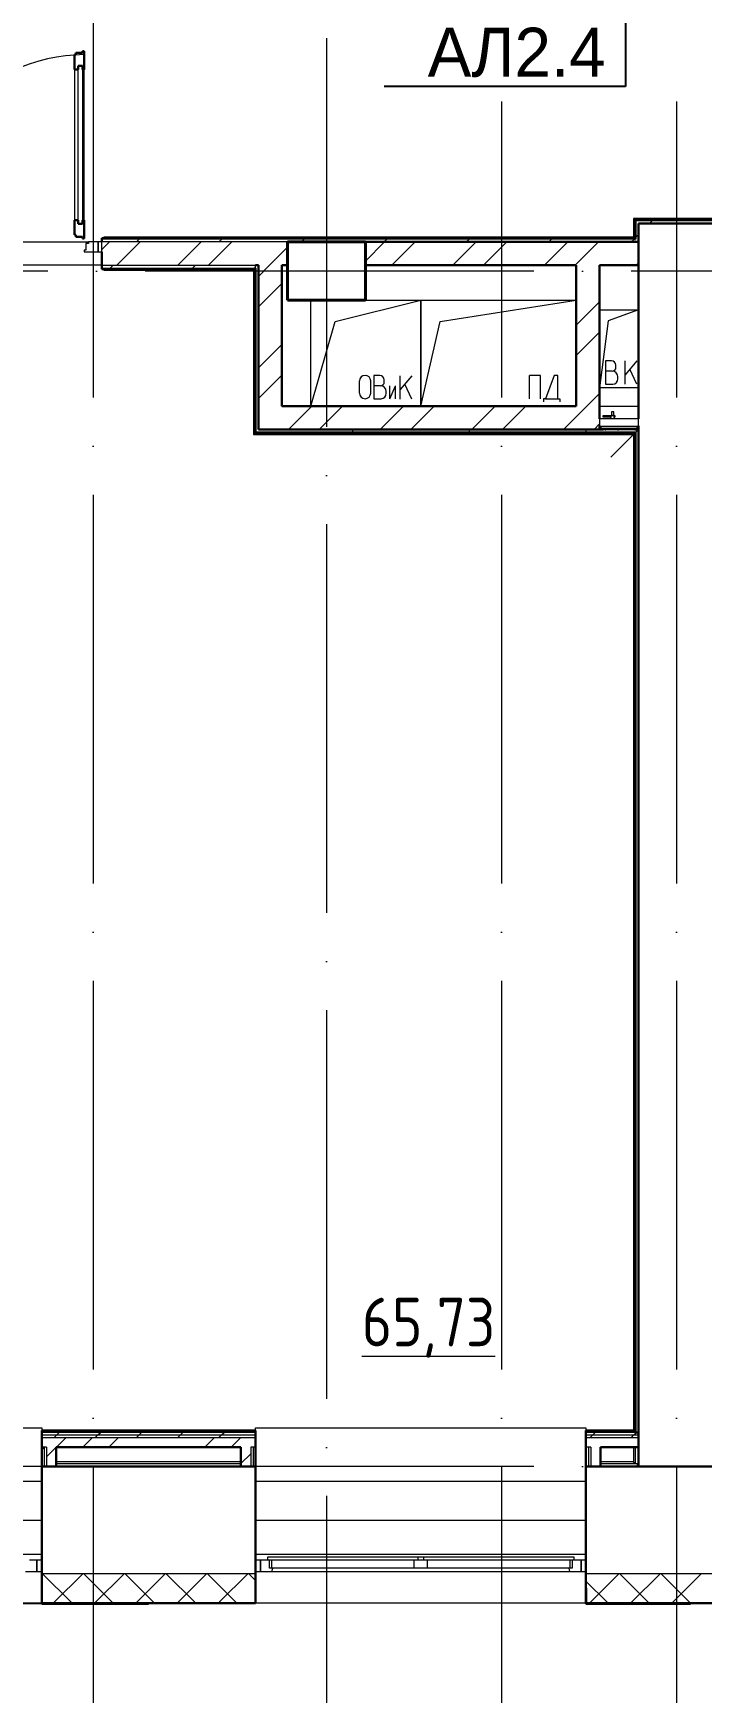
# Model space of a CAD drawing. Header units: millimetres. Extents: x -259793 to 503324, y -44556 to 93494.
# Drawn here: x 147977 to 151417, y -21400 to -12862 of the extents above; entities that cross this region are included whole.
import ezdxf
from ezdxf import colors
from ezdxf.entities.mleader import LeaderData, LeaderLine
from ezdxf.math import Vec2, Vec3

# ---------------------------------------------------------------- set-up
doc = ezdxf.new("R2010")
doc.units = ezdxf.units.MM
doc.linetypes.add('ADSK_Линия сетки', pattern=[25, 20, -2.5, 0, -2.5])
doc.linetypes.add('ADSK_Сверху', pattern=[450, 300, -150])
for name, color, linetype, lineweight in [('_ Окна', 7, 'Continuous', 9), ('RC-Выноски', 7, 'Continuous', 0), ('Двери', 252, 'Continuous', 9), ('Линии', 7, 'Continuous', 9), ('Марки помещений', 252, 'Continuous', 20), ('Несущие колонны', 252, 'Continuous', 18), ('Оборудование', 8, 'Continuous', 18), ('Ограждение', 252, 'Continuous', 9), ('Окна', 252, 'Continuous', 9), ('Оси', 252, 'Continuous', 9), ('Перекрытие', 252, 'Continuous', 18), ('Стены внутренние', 7, 'Continuous', 18), ('Стены наружные', 7, 'Continuous', 18), ('Стены штриховка', 7, 'Continuous', 9)]:
    doc.layers.add(name, color=color, linetype=linetype, lineweight=lineweight)
doc.layers.add('Двери открывание', color=7, linetype='Continuous', lineweight=9, true_color=0xc0c0c0)
doc.styles.add('GOST Common_2', font='', dxfattribs={"width": 0.9, "height": 250})
doc.styles.add('Mipgost_5', font='', dxfattribs={"height": 250})
doc.styles.get('GOST Common_2').set_extended_font_data('GOST type B')
doc.styles.get('Mipgost_5').set_extended_font_data('Mipgost')

# ---------------------------------------------------------------- blocks, each defined once
blk = doc.blocks.new('2 этаж')
at = {"color": 251, "lineweight": 18, "true_color": 0x636466}
for p, q in [((149396, -13184.3), (149396, -12639.3)), ((149521, -12748.5), (149961, -12639.3)), ((149676, -12639.3), (149961, -12639.3)), ((149961, -12639.3), (149961, -13184.3)), ((149961, -13184.3), (149961, -12639.3)), ((149961, -12639.3), (150761, -12639.3)), ((150061, -12748.5), (150761, -12639.3)), ((150881, -12689.3), (151081, -12689.3)), ((151081, -12689.3), (150925.5, -12745.8)), ((149396, -13184.3), (149521, -12748.5)), ((149961, -13184.3), (150061, -12748.5)), ((150925.5, -12745.8), (150881, -13089.3)), ((150941.9, -12950.7), (150911.9, -12950.7)), ((150911.9, -12950.7), (150911.9, -13070.7)), ((150965.3, -12984), (150965.3, -12974)), ((151071.9, -12950.7), (151011.9, -13022.2)), ((151011.9, -13070.7), (151011.9, -12950.7)), ((149645.9, -13116.9), (149645.9, -13054.3)), ((149703.3, -13116.9), (149703.3, -13054.3)), ((149750.1, -13025.6), (149720.1, -13025.6)), ((149720.1, -13025.6), (149720.1, -13145.6)), ((149773.5, -13058.9), (149773.5, -13048.9)), ((149914.3, -13027.6), (149854.3, -13099.1)), ((149854.3, -13147.6), (149854.3, -13027.6)), ((150577.7, -13026.6), (150520.3, -13026.6)), ((150520.3, -13146.6), (150520.3, -13026.6)), ((150577.7, -13146.6), (150577.7, -13026.6)), ((150646.6, -13026.6), (150602.9, -13146.6)), ((150666.2, -13026.6), (150646.6, -13026.6)), ((150666.2, -13146.6), (150666.2, -13026.6)), ((150945.3, -13004), (150911.9, -13004)), ((150975.3, -13044), (150975.3, -13034)), ((151071.9, -13070.7), (151036, -12993.5)), ((149753.5, -13078.9), (149720.1, -13078.9)), ((149720.1, -13145.6), (149756.8, -13145.6)), ((149783.5, -13118.9), (149783.5, -13108.9)), ((149802.6, -13145.6), (149831.3, -13078.9)), ((149802.6, -13145.6), (149802.6, -13078.9)), ((149831.3, -13145.6), (149831.3, -13078.9)), ((149914.3, -13147.6), (149878.3, -13070.5)), ((150592.9, -13146.6), (150592.9, -13161.6)), ((150602.9, -13146.6), (150592.9, -13146.6)), ((150602.9, -13146.6), (150666.2, -13146.6)), ((150666.2, -13146.6), (150676.2, -13146.6)), ((150676.2, -13146.6), (150676.2, -13161.6)), ((151081, -13089.3), (150881, -13089.3)), ((150911.9, -13070.7), (150948.6, -13070.7))]:
    blk.add_line(p, q, dxfattribs=at)
for centre, radius, start, end in [((150941.9, -12974), 23.3, 0, 90), ((149674.6, -13054.3), 28.7, 0, 180), ((149750.1, -13048.9), 23.3, 0, 90), ((149753.5, -13058.9), 20, 270, 0), ((150945.3, -12984), 20, 270, 0), ((150945.3, -13034), 30, 0, 90), ((150948.6, -13044), 26.7, 270, 0), ((149674.6, -13116.9), 28.7, 180, 0), ((149753.5, -13108.9), 30, 0, 90), ((149756.8, -13118.9), 26.7, 270, 0)]:
    blk.add_arc(centre, radius, start, end, dxfattribs=at)
at = {"layer": '_ Окна', "color": 251, "lineweight": 18, "true_color": 0x636466}
for p, q in [((147986, -19121.3), (147948, -19121.3)), ((147986, -19179.3), (147986, -19121.3)), ((149174, -19121.3), (149136, -19121.3)), ((149136, -19121.3), (149136, -19179.3)), ((149182, -19162.3), (149182, -19121.3)), ((150740, -19121.3), (150740, -19162.3)), ((150786, -19121.3), (150748, -19121.3)), ((150786, -19179.3), (150786, -19121.3)), ((147926.6, -19179.3), (147986, -19179.3)), ((149136, -19179.3), (149195.5, -19179.3)), ((149194, -19162.3), (149182, -19162.3)), ((149195.5, -19179.3), (149200, -19162.3)), ((150722, -19162.3), (150726.6, -19179.3)), ((150726.6, -19179.3), (150786, -19179.3)), ((150740, -19162.3), (150728, -19162.3))]:
    blk.add_line(p, q, dxfattribs=at)
at = {"layer": '_ Окна', "color": 251, "true_color": 0x636466}
for p, q in [((148011, -19121.3), (147986, -19121.3)), ((147986, -19121.3), (147986, -19179.3)), ((149136, -19121.3), (149111, -19121.3)), ((149136, -19179.3), (149136, -19121.3)), ((150811, -19121.3), (150786, -19121.3)), ((150786, -19121.3), (150786, -19179.3)), ((147986, -19179.3), (148011, -19179.3)), ((149111, -19179.3), (149136, -19179.3)), ((150786, -19179.3), (150811, -19179.3))]:
    blk.add_line(p, q, dxfattribs=at)
at = {"layer": 'Двери', "color": 251, "lineweight": 30, "true_color": 0x636466}
for p, q in [((148187, -11375.3), (148179, -11375.3)), ((148179, -11375.3), (148179, -11451.3)), ((148221, -11366.3), (148187, -11366.3)), ((148187, -11366.3), (148187, -11375.3)), ((148199, -11451.3), (148199, -11433.3)), ((148199, -11433.3), (148220, -11433.3)), ((148220, -11433.3), (148220, -11451.3)), ((148229, -11357.3), (148221, -11357.3)), ((148221, -11357.3), (148221, -11366.3)), ((148229, -11451.3), (148229, -11357.3)), ((148179, -11451.3), (148199, -11451.3)), ((148220, -11451.3), (148229, -11451.3)), ((148179, -12227.3), (148179, -12303.3)), ((148179, -12227.3), (148199, -12227.3)), ((148199, -12227.3), (148199, -12245.3)), ((148199, -12245.3), (148220, -12245.3)), ((148220, -12227.3), (148229, -12227.3)), ((148220, -12245.3), (148220, -12227.3)), ((148229, -12321.3), (148229, -12227.3)), ((148179, -12303.3), (148187, -12303.3)), ((148187, -12303.3), (148187, -12312.3)), ((148187, -12312.3), (148221, -12312.3)), ((148221, -12312.3), (148221, -12321.3)), ((148221, -12321.3), (148229, -12321.3))]:
    blk.add_line(p, q, dxfattribs=at)
at = {"layer": 'Двери', "color": 251, "true_color": 0x636466}
for p, q in [((148199, -12245.3), (148199, -11433.3)), ((148199, -11433.3), (148220, -11433.3)), ((148220, -11433.3), (148220, -12245.3)), ((148179, -11451.3), (148179, -12227.3)), ((148229, -12227.3), (148229, -11451.3)), ((148220, -12245.3), (148199, -12245.3)), ((148252, -12347.3), (148238, -12347.3)), ((148238, -12347.3), (148238, -12381.3)), ((148252, -12339.3), (148252, -12347.3)), ((148301, -12339.3), (148252, -12339.3)), ((148321, -12339.3), (148301, -12339.3)), ((148301, -12339.3), (148301, -12389.3)), ((148301, -12389.3), (148301, -12339.3)), ((148321, -12389.3), (148321, -12339.3)), ((148238, -12381.3), (148229, -12381.3)), ((148229, -12381.3), (148229, -12389.3)), ((148229, -12389.3), (148301, -12389.3)), ((148301, -12389.3), (148321, -12389.3))]:
    blk.add_line(p, q, dxfattribs=at)
at = {"layer": 'Двери открывание', "color": 251, "true_color": 0x636466}
blk.add_arc((148247, -12321.3), 946, 91.09026, 180, dxfattribs=at)
at = {"layer": 'Линии', "color": 251, "linetype": 'ADSK_Сверху', "ltscale": 100, "true_color": 0x636466}
for p, q in [((117871, -12339.3), (151081, -12339.3)), ((117871, -12639.3), (151081, -12639.3))]:
    blk.add_line(p, q, dxfattribs=at)
at = {"layer": 'Несущие колонны', "color": 251, "lineweight": 40, "true_color": 0x636466}
for p, q in [((149276, -12339.3), (149676, -12339.3)), ((149276, -12639.3), (149276, -12339.3)), ((149676, -12339.3), (149276, -12339.3)), ((149676, -12339.3), (149676, -12639.3)), ((149276, -12459.3), (149276, -12639.3)), ((149676, -12639.3), (149676, -12459.3)), ((149676, -12639.3), (149276, -12639.3)), ((149276, -12639.3), (149676, -12639.3))]:
    blk.add_line(p, q, dxfattribs=at)
at = {"layer": 'Несущие колонны', "color": 251, "true_color": 0x636466}
for p, q in [((149276, -12339.3), (149276, -12459.3)), ((149676, -12459.3), (149676, -12339.3))]:
    blk.add_line(p, q, dxfattribs=at)
at = {"layer": 'Оборудование', "color": 251, "true_color": 0x636466}
for p, q in [((150937.9, -13233.3), (150937.9, -13249.3)), ((150957.2, -13233.3), (150937.9, -13233.3)), ((150941.4, -13231.4), (150939.4, -13233.3)), ((150941.4, -13213.9), (150941.4, -13231.4)), ((150953.6, -13213.9), (150941.4, -13213.9)), ((150953.6, -13231.4), (150941.4, -13231.4)), ((150953.6, -13231.4), (150953.6, -13213.9)), ((150955.6, -13233.3), (150953.6, -13231.4)), ((150957.2, -13249.3), (150957.2, -13233.3)), ((150881, -13249.3), (150881, -13285.6)), ((151081, -13249.3), (150881, -13249.3)), ((150881.9, -13286.6), (151080.1, -13286.6)), ((150888, -13286.6), (150888, -13296.3)), ((150889, -13297.3), (151073.1, -13297.3)), ((150896.9, -13233.9), (150896.9, -13238.9)), ((150942.7, -13233.9), (150896.9, -13233.9)), ((150896.9, -13238.9), (150942.7, -13238.9)), ((150900, -13298.8), (150900, -13304.3)), ((150900, -13304.3), (151062, -13304.3)), ((150909, -13297.7), (150909, -13296.3)), ((150909, -13297.7), (150909, -13296.3)), ((150909, -13304.3), (150909, -13306.3)), ((150909, -13306.3), (150913, -13306.3)), ((150973.5, -13306.3), (150913, -13306.3)), ((151081, -13304.3), (150939.6, -13445.7)), ((150960.6, -13233.9), (150952.3, -13233.9)), ((150952.3, -13238.9), (150960.6, -13238.9)), ((150960.6, -13238.9), (150960.6, -13233.9)), ((150973.5, -13306.3), (150977.5, -13306.3)), ((150977.5, -13306.3), (150977.5, -13304.3)), ((151053, -13296.3), (151053, -13297.7)), ((151053, -13297.7), (151053, -13296.3)), ((151062, -13304.3), (151062, -13298.8)), ((151074, -13296.3), (151074, -13286.6)), ((151081, -13285.6), (151081, -13249.3))]:
    blk.add_line(p, q, dxfattribs=at)
for points, knots in [([(150881, -13285.6), (150881, -13285.7), (150881, -13285.9), (150881.1, -13286.1), (150881.2, -13286.2), (150881.4, -13286.4), (150881.5, -13286.5), (150881.7, -13286.5), (150881.8, -13286.6), (150881.9, -13286.6)], [0, 0, 0, 0, 0.166667, 0.333333, 0.458333, 0.583333, 0.708333, 0.833333, 1, 1, 1, 1]), ([(150888, -13296.3), (150888, -13296.4), (150888, -13296.5), (150888.1, -13296.8), (150888.2, -13296.9), (150888.4, -13297), (150888.5, -13297.1), (150888.6, -13297.2), (150888.8, -13297.2), (150888.9, -13297.3), (150889, -13297.3)], [0, 0, 0, 0, 0.166667, 0.333333, 0.458333, 0.583333, 0.666667, 0.75, 0.833333, 1, 1, 1, 1]), ([(150898.5, -13297.3), (150898.6, -13297.3), (150898.8, -13297.3), (150899.1, -13297.4), (150899.2, -13297.5), (150899.4, -13297.6), (150899.6, -13297.7), (150899.7, -13297.9), (150899.8, -13298), (150899.9, -13298.2), (150900, -13298.5), (150900, -13298.7), (150900, -13298.8)], [0, 0, 0, 0, 0.166667, 0.25, 0.333333, 0.416667, 0.5, 0.583333, 0.666667, 0.75, 0.833333, 1, 1, 1, 1]), ([(151062, -13298.8), (151062, -13298.7), (151062, -13298.5), (151062.1, -13298.2), (151062.2, -13298), (151062.3, -13297.9), (151062.5, -13297.7), (151062.6, -13297.6), (151062.8, -13297.5), (151063, -13297.4), (151063.2, -13297.3), (151063.4, -13297.3), (151063.5, -13297.3)], [-1, -1, -1, -1, -0.833333, -0.75, -0.666667, -0.583333, -0.5, -0.416667, -0.333333, -0.25, -0.166667, 0, 0, 0, 0]), ([(151073.1, -13297.3), (151073.1, -13297.3), (151073.3, -13297.2), (151073.4, -13297.2), (151073.5, -13297.1), (151073.7, -13297), (151073.8, -13296.9), (151073.9, -13296.8), (151074, -13296.5), (151074, -13296.4), (151074, -13296.3)], [-1, -1, -1, -1, -0.833333, -0.75, -0.666667, -0.583333, -0.458333, -0.333333, -0.166667, 0, 0, 0, 0]), ([(151080.1, -13286.6), (151080.2, -13286.6), (151080.3, -13286.5), (151080.5, -13286.5), (151080.6, -13286.4), (151080.8, -13286.2), (151080.9, -13286.1), (151081, -13285.9), (151081, -13285.7), (151081, -13285.6)], [-1, -1, -1, -1, -0.833333, -0.75, -0.583333, -0.458333, -0.333333, -0.166667, 0, 0, 0, 0])]:
    blk.add_open_spline(points, degree=3, knots=knots, dxfattribs=at)
at = {"layer": 'Ограждение', "color": 251, "true_color": 0x636466}
for p, q in [((152191, -12219.3), (151056, -12219.3)), ((151056, -12219.3), (151061, -12224.3)), ((151056, -12219.3), (151056, -12314.3)), ((148331, -12319.3), (148331, -12314.3)), ((151056, -12314.3), (148331, -12314.3)), ((151056, -12314.3), (151061, -12319.3)), ((148331, -12484.3), (148331, -12479.2)), ((148331, -12484.3), (149101, -12484.3)), ((149106, -12479.3), (149101, -12484.3)), ((149101, -12484.3), (149101, -13329.3)), ((149101, -13329.3), (149106, -13324.3)), ((149101, -13329.3), (151056, -13329.3)), ((151061, -13324.3), (151056, -13329.3)), ((151056, -13329.3), (151056, -18454.4)), ((146311, -18439.3), (148011, -18439.3)), ((148011, -18439.3), (148011, -18454.3)), ((149111, -18454.3), (149111, -18439.3)), ((149111, -18439.3), (150811, -18439.3)), ((150811, -18439.3), (150811, -18454.3)), ((151056, -18539.3), (151056, -18614.3)), ((151066, -18624.3), (151066, -18539.3)), ((149036, -18614.3), (148086, -18614.3)), ((151056, -18614.3), (150886, -18614.3)), ((151056, -18614.3), (151066, -18624.3)), ((146311, -18714.3), (148011, -18714.3)), ((149111, -18714.3), (150811, -18714.3)), ((146311, -18914.3), (148011, -18914.3)), ((149111, -18914.3), (150811, -18914.3)), ((146311, -19089.3), (148011, -19089.3)), ((149111, -19089.3), (150811, -19089.3))]:
    blk.add_line(p, q, dxfattribs=at)
at = {"layer": 'Окна', "color": 251, "true_color": 0x636466}
for p, q in [((149174, -19104.3), (149946, -19104.3)), ((149174, -19121.3), (149174, -19104.3)), ((149946, -19121.3), (149174, -19121.3)), ((149194, -19162.3), (149194, -19121.3)), ((149926, -19121.3), (149926, -19162.3)), ((149946, -19104.3), (149976, -19104.3)), ((149946, -19104.3), (149946, -19121.3)), ((149976, -19121.3), (149946, -19121.3)), ((149976, -19104.3), (150748, -19104.3)), ((149976, -19121.3), (149976, -19104.3)), ((150748, -19121.3), (149976, -19121.3)), ((149996, -19162.3), (149996, -19121.3)), ((150728, -19121.3), (150728, -19162.3)), ((150748, -19104.3), (150748, -19121.3)), ((149926, -19162.3), (149194, -19162.3)), ((149195.5, -19179.3), (150726.6, -19179.3)), ((149996, -19162.3), (149926, -19162.3)), ((150728, -19162.3), (149996, -19162.3))]:
    blk.add_line(p, q, dxfattribs=at)
at = {"layer": 'Оси', "color": 251, "linetype": 'ADSK_Линия сетки', "ltscale": 100, "true_color": 0x636466}
for p, q in [((149476, 33711.4), (149476, -32265.4)), ((148276, -1139.3), (148276, -32265.4)), ((150376, -1139.3), (150376, -30995.4)), ((151276, -1139.3), (151276, -30995.4)), ((170543.3, -12489.3), (93565.9, -12489.3)), ((170543.3, -18639.3), (93603.7, -18639.3))]:
    blk.add_line(p, q, dxfattribs=at)
at = {"layer": 'Перекрытие', "color": 251, "ltscale": 100, "true_color": 0x636466}
for p, q in [((149396, -13184.3), (149396, -12639.3)), ((149676, -12639.3), (150761, -12639.3)), ((150881, -12689.3), (151081, -12689.3)), ((151081, -13089.3), (150881, -13089.3))]:
    blk.add_line(p, q, dxfattribs=at)
at = {"layer": 'Стены внутренние', "color": 251, "lineweight": 30, "true_color": 0x636466}
for p, q in [((151471, -12244.3), (151081, -12244.3)), ((151081, -12339.3), (151081, -13249.3)), ((151081, -13285.9), (151081, -13304.3)), ((151081, -18539.3), (151081, -18639.3)), ((148011, -18639.3), (148011, -19341.3)), ((149036, -18639.3), (148086, -18639.3)), ((149111, -19341.3), (149111, -18639.3)), ((150811, -18639.3), (150811, -19341.3)), ((151811, -18639.3), (150886, -18639.3)), ((148011, -19341.3), (149111, -19341.3)), ((150811, -19341.3), (151886, -19341.3))]:
    blk.add_line(p, q, dxfattribs=at)
at = {"layer": 'Стены внутренние', "color": 251, "true_color": 0x636466}
for p, q in [((148011, -19189.3), (149111, -19189.3)), ((150811, -19189.3), (151886, -19189.3)), ((148011, -19341.3), (146311, -19341.3)), ((150811, -19341.3), (149111, -19341.3))]:
    blk.add_line(p, q, dxfattribs=at)
at = {"layer": 'Стены внутренние', "color": 251, "linetype": 'Continuous', "lineweight": 9, "true_color": 0x636466}
for p, q in [((148011, -19190.2), (148011.9, -19189.3)), ((148163.5, -19339.3), (148013.5, -19189.3)), ((148074, -19339.3), (148224, -19189.3)), ((148375.6, -19339.3), (148225.6, -19189.3)), ((148286.2, -19339.3), (148436.2, -19189.3)), ((148587.8, -19339.3), (148437.8, -19189.3)), ((148498.3, -19339.3), (148648.3, -19189.3)), ((148799.9, -19339.3), (148649.9, -19189.3)), ((148710.4, -19339.3), (148860.4, -19189.3)), ((149012, -19339.3), (148862, -19189.3)), ((148922.6, -19339.3), (149072.6, -19189.3)), ((149111, -19226.1), (149074.1, -19189.3)), ((150831.8, -19339.3), (150981.8, -19189.3)), ((151133.3, -19339.3), (150983.3, -19189.3)), ((151043.9, -19339.3), (151193.9, -19189.3)), ((151345.5, -19339.3), (151195.5, -19189.3)), ((151256, -19339.3), (151406, -19189.3)), ((150921.2, -19339.3), (150811, -19229.1)), ((148140.8, -19339.3), (148139.6, -19341.3)), ((150956.4, -19339.3), (150955.3, -19341.3)), ((151191.1, -19339.3), (151189.9, -19341.3)), ((151211.8, -19341.3), (151210.6, -19339.3))]:
    blk.add_line(p, q, dxfattribs=at)
at = {"layer": 'Стены наружные', "color": 251, "lineweight": 30, "true_color": 0x636466}
for p, q in [((152186, -12224.3), (151061, -12224.3)), ((151061, -12224.3), (151061, -12319.3)), ((151066, -12229.3), (151066, -12324.3)), ((151081, -12339.3), (151081, -12244.3)), ((148321, -12319.3), (148321, -12339.3)), ((151061, -12319.3), (148321, -12319.3)), ((149276, -12339.3), (151081, -12339.3)), ((151066, -12324.3), (151061, -12324.3)), ((148321, -12389.3), (148321, -12479.3)), ((149111, -12459.3), (149126, -12459.3)), ((149126, -12459.3), (149126, -13304.3)), ((149246, -12459.3), (149276, -12459.3)), ((149246, -13184.3), (149246, -12459.3)), ((149676, -12459.3), (150761, -12459.3)), ((150761, -12459.3), (150761, -13184.3)), ((150881, -12459.3), (151081, -12459.3)), ((150881, -13249.3), (150881, -12459.3)), ((148321, -12479.3), (149106, -12479.3)), ((149106, -12474.3), (149111, -12474.3)), ((149106, -12479.3), (149106, -13324.3)), ((149111, -12474.3), (149111, -13319.3)), ((150761, -13184.3), (149246, -13184.3)), ((150900, -13304.3), (149126, -13304.3)), ((150881, -13304.3), (150881, -13285.9)), ((151081, -13304.3), (151062, -13304.3)), ((151081, -18539.3), (151081, -13304.3)), ((149106, -13324.3), (151061, -13324.3)), ((149111, -13319.3), (151066, -13319.3)), ((151061, -13324.3), (151061, -18454.3)), ((151066, -18459.3), (151066, -13319.3)), ((149111, -18454.3), (148011, -18454.3)), ((148011, -18454.3), (148011, -18459.3)), ((148011, -18459.3), (148011, -18639.3)), ((148011, -18459.3), (149111, -18459.3)), ((149111, -18459.3), (148011, -18459.3)), ((149111, -18459.3), (149111, -18454.3)), ((149111, -18639.3), (149111, -18459.3)), ((151061, -18454.3), (150811, -18454.3)), ((150811, -18454.3), (150811, -18459.3)), ((150811, -18459.3), (150811, -18639.3)), ((150811, -18459.3), (151066, -18459.3)), ((151066, -18459.3), (150811, -18459.3)), ((151066, -18464.3), (151081, -18464.3)), ((148086, -18539.3), (149036, -18539.3)), ((148086, -18639.3), (148086, -18539.3)), ((149036, -18539.3), (149036, -18639.3)), ((150886, -18539.3), (151081, -18539.3)), ((150886, -18639.3), (150886, -18539.3)), ((148011, -18639.3), (148086, -18639.3)), ((149036, -18639.3), (149111, -18639.3)), ((150811, -18639.3), (150886, -18639.3)), ((148561, -19341.3), (148011, -19341.3)), ((148011, -19341.3), (148011, -19346.3)), ((148011, -19346.3), (148561, -19346.3)), ((148561, -19346.3), (148561, -19341.3)), ((151348.5, -19341.3), (150811, -19341.3)), ((150811, -19341.3), (150811, -19346.3)), ((150811, -19346.3), (151348.5, -19346.3)), ((151348.5, -19346.3), (151348.5, -19341.3))]:
    blk.add_line(p, q, dxfattribs=at)
at = {"layer": 'Стены наружные', "color": 251, "linetype": 'Continuous', "lineweight": 9, "true_color": 0x636466}
for p, q in [((151061, -12251.1), (151066, -12246.1)), ((151082.8, -12229.3), (151087.8, -12224.3)), ((151138.5, -12244.3), (151153.5, -12229.3)), ((151153.5, -12229.3), (151158.5, -12224.3)), ((151224.2, -12229.3), (151229.2, -12224.3)), ((151295, -12229.3), (151300, -12224.3)), ((151365.7, -12229.3), (151370.7, -12224.3)), ((148321, -12378.3), (148360.1, -12339.3)), ((148371.5, -12324.3), (148376.5, -12319.3)), ((148397.2, -12459.3), (148517.2, -12339.3)), ((148442.2, -12324.3), (148447.2, -12319.3)), ((148497.9, -12339.3), (148512.9, -12324.3)), ((148512.9, -12324.3), (148517.9, -12319.3)), ((148583.7, -12324.3), (148588.7, -12319.3)), ((148654.4, -12324.3), (148659.4, -12319.3)), ((148711.5, -12459.3), (148831.5, -12339.3)), ((148725.1, -12324.3), (148730.1, -12319.3)), ((148795.8, -12324.3), (148800.8, -12319.3)), ((148866.5, -12324.3), (148871.5, -12319.3)), ((148868.7, -12459.3), (148988.7, -12339.3)), ((148922.2, -12339.3), (148937.2, -12324.3)), ((148937.2, -12324.3), (148942.2, -12319.3)), ((149007.9, -12324.3), (149012.9, -12319.3)), ((149078.6, -12324.3), (149083.6, -12319.3)), ((149149.3, -12324.3), (149154.3, -12319.3)), ((149183, -12459.3), (149276, -12366.2)), ((149220.1, -12324.3), (149225.1, -12319.3)), ((149290.8, -12324.3), (149295.8, -12319.3)), ((149346.5, -12339.3), (149361.5, -12324.3)), ((149361.5, -12324.3), (149366.5, -12319.3)), ((149432.2, -12324.3), (149437.2, -12319.3)), ((149502.9, -12324.3), (149507.9, -12319.3)), ((149573.6, -12324.3), (149578.6, -12319.3)), ((149644.3, -12324.3), (149649.3, -12319.3)), ((149676, -12437.7), (149774.4, -12339.3)), ((149715, -12324.3), (149720, -12319.3)), ((149770.7, -12339.3), (149785.7, -12324.3)), ((149785.7, -12324.3), (149790.7, -12319.3)), ((149811.6, -12459.3), (149931.6, -12339.3)), ((149856.4, -12324.3), (149861.4, -12319.3)), ((149927.2, -12324.3), (149932.2, -12319.3)), ((149997.9, -12324.3), (150002.9, -12319.3)), ((150068.6, -12324.3), (150073.6, -12319.3)), ((150125.9, -12459.3), (150245.9, -12339.3)), ((150139.3, -12324.3), (150144.3, -12319.3)), ((150195, -12339.3), (150210, -12324.3)), ((150210, -12324.3), (150215, -12319.3)), ((150280.7, -12324.3), (150285.7, -12319.3)), ((150283.1, -12459.3), (150403.1, -12339.3)), ((150351.4, -12324.3), (150356.4, -12319.3)), ((150422.1, -12324.3), (150427.1, -12319.3)), ((150492.8, -12324.3), (150497.8, -12319.3)), ((150563.6, -12324.3), (150568.6, -12319.3)), ((150597.4, -12459.3), (150717.4, -12339.3)), ((150619.3, -12339.3), (150634.3, -12324.3)), ((150634.3, -12324.3), (150639.3, -12319.3)), ((150705, -12324.3), (150710, -12319.3)), ((150754.5, -12459.3), (150874.5, -12339.3)), ((150775.7, -12324.3), (150780.7, -12319.3)), ((150846.4, -12324.3), (150851.4, -12319.3)), ((150917.1, -12324.3), (150922.1, -12319.3)), ((150987.8, -12324.3), (150992.8, -12319.3)), ((151043.5, -12339.3), (151058.5, -12324.3)), ((151058.5, -12324.3), (151061, -12321.8)), ((151061, -12321.8), (151066, -12316.8)), ((151066, -12316.8), (151081, -12301.8)), ((148362.9, -12474.3), (148377.9, -12459.3)), ((148787.2, -12474.3), (148802.2, -12459.3)), ((149126, -12516.2), (149183, -12459.3)), ((151068.8, -12459.3), (151081, -12447.1)), ((148357.9, -12479.3), (148362.9, -12474.3)), ((148428.7, -12479.3), (148433.7, -12474.3)), ((148499.4, -12479.3), (148504.4, -12474.3)), ((148570.1, -12479.3), (148575.1, -12474.3)), ((148640.8, -12479.3), (148645.8, -12474.3)), ((148711.5, -12479.3), (148716.5, -12474.3)), ((148782.2, -12479.3), (148787.2, -12474.3)), ((148852.9, -12479.3), (148857.9, -12474.3)), ((148923.6, -12479.3), (148928.6, -12474.3)), ((148994.3, -12479.3), (148999.3, -12474.3)), ((149065.1, -12479.3), (149070.1, -12474.3)), ((149106, -12509), (149111, -12504)), ((149106, -12579.7), (149111, -12574.7)), ((149126, -12673.4), (149246, -12553.4)), ((149106, -12650.4), (149111, -12645.4)), ((149106, -12721.1), (149111, -12716.1)), ((150761, -12767.1), (150881, -12647.1)), ((149106, -12791.9), (149111, -12786.9)), ((150761, -12924.2), (150881, -12804.2)), ((149106, -12862.6), (149111, -12857.6)), ((149126, -12987.7), (149246, -12867.7)), ((149106, -12933.3), (149111, -12928.3)), ((149106, -13004), (149111, -12999)), ((149126, -13144.9), (149246, -13024.9)), ((149106, -13074.7), (149111, -13069.7)), ((149106, -13145.4), (149111, -13140.4)), ((150815.3, -13184.3), (150881, -13118.6)), ((149106, -13216.1), (149111, -13211.1)), ((149280.9, -13304.3), (149400.9, -13184.3)), ((149438.1, -13304.3), (149558.1, -13184.3)), ((149752.4, -13304.3), (149872.4, -13184.3)), ((149909.5, -13304.3), (150029.5, -13184.3)), ((150223.8, -13304.3), (150343.8, -13184.3)), ((150381, -13304.3), (150501, -13184.3)), ((150695.3, -13304.3), (150815.3, -13184.3)), ((149106, -13286.8), (149111, -13281.8)), ((149612, -13319.3), (149612, -13304.3)), ((150212, -13319.3), (150212, -13304.3)), ((150812, -13319.3), (150812, -13304.3)), ((150852.5, -13304.3), (150881, -13275.7)), ((149139.3, -13324.3), (149144.3, -13319.3)), ((149210, -13324.3), (149215, -13319.3)), ((149280.7, -13324.3), (149285.7, -13319.3)), ((149351.4, -13324.3), (149356.4, -13319.3)), ((149422.1, -13324.3), (149427.1, -13319.3)), ((149492.8, -13324.3), (149497.8, -13319.3)), ((149563.6, -13324.3), (149568.6, -13319.3)), ((149634.3, -13324.3), (149639.3, -13319.3)), ((149705, -13324.3), (149710, -13319.3)), ((149775.7, -13324.3), (149780.7, -13319.3)), ((149846.4, -13324.3), (149851.4, -13319.3)), ((149917.1, -13324.3), (149922.1, -13319.3)), ((149987.8, -13324.3), (149992.8, -13319.3)), ((150058.5, -13324.3), (150063.5, -13319.3)), ((150129.2, -13324.3), (150134.2, -13319.3)), ((150200, -13324.3), (150205, -13319.3)), ((150270.7, -13324.3), (150275.7, -13319.3)), ((150341.4, -13324.3), (150346.4, -13319.3)), ((150412.1, -13324.3), (150417.1, -13319.3)), ((150482.8, -13324.3), (150487.8, -13319.3)), ((150553.5, -13324.3), (150558.5, -13319.3)), ((150624.2, -13324.3), (150629.2, -13319.3)), ((150694.9, -13324.3), (150699.9, -13319.3)), ((150765.6, -13324.3), (150770.6, -13319.3)), ((150836.3, -13324.3), (150841.3, -13319.3)), ((150907.1, -13324.3), (150912.1, -13319.3)), ((150977.8, -13324.3), (150982.8, -13319.3)), ((151048.5, -13324.3), (151053.5, -13319.3)), ((151061, -13382.4), (151066, -13377.4)), ((151061, -13453.1), (151066, -13448.1)), ((151061, -13523.9), (151066, -13518.9)), ((151061, -13594.6), (151066, -13589.6)), ((151061, -13665.3), (151066, -13660.3)), ((151061, -13736), (151066, -13731)), ((151061, -13806.7), (151066, -13801.7)), ((151061, -13877.4), (151066, -13872.4)), ((151061, -13948.1), (151066, -13943.1)), ((151061, -14018.8), (151066, -14013.8)), ((151061, -14089.5), (151066, -14084.5)), ((151061, -14160.3), (151066, -14155.3)), ((151061, -14231), (151066, -14226)), ((151061, -14301.7), (151066, -14296.7)), ((151061, -14372.4), (151066, -14367.4)), ((151061, -14443.1), (151066, -14438.1)), ((151061, -14513.8), (151066, -14508.8)), ((151061, -14584.5), (151066, -14579.5)), ((151061, -14655.2), (151066, -14650.2)), ((151061, -14725.9), (151066, -14720.9)), ((151061, -14796.7), (151066, -14791.7)), ((151061, -14867.4), (151066, -14862.4)), ((151061, -14938.1), (151066, -14933.1)), ((151061, -15008.8), (151066, -15003.8)), ((151061, -15079.5), (151066, -15074.5)), ((151061, -15150.2), (151066, -15145.2)), ((151061, -15220.9), (151066, -15215.9)), ((151061, -15291.6), (151066, -15286.6)), ((151061, -15362.3), (151066, -15357.3)), ((151061, -15433), (151066, -15428)), ((151061, -15503.8), (151066, -15498.8)), ((151061, -15574.5), (151066, -15569.5)), ((151061, -15645.2), (151066, -15640.2)), ((151061, -15715.9), (151066, -15710.9)), ((151061, -15786.6), (151066, -15781.6)), ((151061, -15857.3), (151066, -15852.3)), ((151061, -15928), (151066, -15923)), ((151061, -15998.7), (151066, -15993.7)), ((151061, -16069.4), (151066, -16064.4)), ((151061, -16140.2), (151066, -16135.2)), ((151061, -16210.9), (151066, -16205.9)), ((151061, -16281.6), (151066, -16276.6)), ((151061, -16352.3), (151066, -16347.3)), ((151061, -16423), (151066, -16418)), ((151061, -16493.7), (151066, -16488.7)), ((151061, -16564.4), (151066, -16559.4)), ((151061, -16635.1), (151066, -16630.1)), ((151061, -16705.8), (151066, -16700.8)), ((151061, -16776.5), (151066, -16771.5)), ((151061, -16847.3), (151066, -16842.3)), ((151061, -16918), (151066, -16913)), ((151061, -16988.7), (151066, -16983.7)), ((151061, -17059.4), (151066, -17054.4)), ((151061, -17130.1), (151066, -17125.1)), ((151061, -17200.8), (151066, -17195.8)), ((151061, -17271.5), (151066, -17266.5)), ((151061, -17342.2), (151066, -17337.2)), ((151061, -17412.9), (151066, -17407.9)), ((151061, -17483.7), (151066, -17478.7)), ((151061, -17554.4), (151066, -17549.4)), ((151061, -17625.1), (151066, -17620.1)), ((151061, -17695.8), (151066, -17690.8)), ((151061, -17766.5), (151066, -17761.5)), ((151061, -17837.2), (151066, -17832.2)), ((151061, -17907.9), (151066, -17902.9)), ((151061, -17978.6), (151066, -17973.6)), ((151061, -18049.3), (151066, -18044.3)), ((151061, -18120.1), (151066, -18115.1)), ((151061, -18190.8), (151066, -18185.8)), ((151061, -18261.5), (151066, -18256.5)), ((151061, -18332.2), (151066, -18327.2)), ((151061, -18402.9), (151066, -18397.9)), ((148034.8, -18459.3), (148039.8, -18454.3)), ((148075.5, -18489.3), (148088, -18476.8)), ((148086.8, -18539.3), (148136.8, -18489.3)), ((148088, -18476.8), (148100.5, -18464.3)), ((148105.5, -18459.3), (148110.5, -18454.3)), ((148176.2, -18459.3), (148181.2, -18454.3)), ((148221.7, -18539.3), (148271.7, -18489.3)), ((148246.9, -18459.3), (148251.9, -18454.3)), ((148287.6, -18489.3), (148300.1, -18476.8)), ((148300.1, -18476.8), (148312.6, -18464.3)), ((148312.6, -18464.3), (148317.6, -18459.3)), ((148317.6, -18459.3), (148322.6, -18454.3)), ((148356.7, -18539.3), (148406.7, -18489.3)), ((148388.4, -18459.3), (148393.4, -18454.3)), ((148459.1, -18459.3), (148464.1, -18454.3)), ((148499.8, -18489.3), (148512.3, -18476.8)), ((148512.3, -18476.8), (148524.8, -18464.3)), ((148529.8, -18459.3), (148534.8, -18454.3)), ((148600.5, -18459.3), (148605.5, -18454.3)), ((148671.2, -18459.3), (148676.2, -18454.3)), ((148711.9, -18489.3), (148724.4, -18476.8)), ((148724.4, -18476.8), (148736.9, -18464.3)), ((148736.9, -18464.3), (148741.9, -18459.3)), ((148741.9, -18459.3), (148746.9, -18454.3)), ((148812.6, -18459.3), (148817.6, -18454.3)), ((148850.1, -18539.3), (148900.1, -18489.3)), ((148883.3, -18459.3), (148888.3, -18454.3)), ((148924, -18489.3), (148936.5, -18476.8)), ((148936.5, -18476.8), (148949, -18464.3)), ((148954, -18459.3), (148959, -18454.3)), ((148985.1, -18539.3), (149035.1, -18489.3)), ((149024.7, -18459.3), (149029.7, -18454.3)), ((149095.5, -18459.3), (149100.5, -18454.3)), ((150833.2, -18489.3), (150845.7, -18476.8)), ((150845.7, -18476.8), (150858.2, -18464.3)), ((150858.2, -18464.3), (150863.2, -18459.3)), ((150863.2, -18459.3), (150868.2, -18454.3)), ((150933.9, -18459.3), (150938.9, -18454.3)), ((151004.6, -18459.3), (151009.6, -18454.3)), ((151045.4, -18489.3), (151057.9, -18476.8)), ((151057.9, -18476.8), (151070.4, -18464.3)), ((148011, -18553.8), (148023.5, -18541.3)), ((148023.5, -18541.3), (148025.5, -18539.3)), ((148036, -18590), (148086, -18540)), ((149036, -18623.2), (149086, -18573.2)), ((149086, -18539.4), (149086.2, -18539.3)), ((148139.6, -19341.3), (148136.8, -19346.3)), ((148373.7, -19342.2), (148371.4, -19346.3)), ((150955.3, -19341.3), (150953.1, -19345)), ((151189.9, -19341.3), (151187, -19346.3)), ((151214.7, -19346.3), (151211.8, -19341.3))]:
    blk.add_line(p, q, dxfattribs=at)
at = {"layer": 'Стены наружные', "color": 251, "true_color": 0x636466}
for p, q in [((146890, -12339.3), (148252, -12339.3)), ((149276, -12459.3), (149276, -12339.3)), ((149676, -12339.3), (149676, -12459.3)), ((148321, -12459.3), (146821, -12459.3)), ((150881, -13184.3), (151081, -13184.3)), ((148086, -18624.3), (149036, -18624.3)), ((150886, -18624.3), (151073.5, -18624.3)), ((151073.5, -18624.3), (151073.5, -18639.3)), ((148011, -19346.3), (142971, -19346.3)), ((151886, -19346.3), (151348.5, -19346.3))]:
    blk.add_line(p, q, dxfattribs=at)
at = {"layer": 'Стены штриховка', "color": 251, "true_color": 0x636466}
for p, q in [((151066, -12229.3), (152186, -12229.3)), ((151061, -12324.3), (148321, -12324.3)), ((149276, -12339.3), (148321, -12339.3)), ((148321, -12459.3), (149111, -12459.3)), ((149111, -12474.3), (149111, -12459.3)), ((148321, -12474.3), (149106, -12474.3)), ((149111, -18464.3), (148011, -18464.3)), ((148011, -18476.8), (149111, -18476.8)), ((148011, -18489.3), (149111, -18489.3)), ((151066, -18464.3), (150811, -18464.3)), ((150811, -18476.8), (151081, -18476.8)), ((150811, -18489.3), (151081, -18489.3)), ((151066, -18464.3), (151066, -18459.3)), ((148036, -18539.3), (148011, -18539.3)), ((148023.5, -18539.3), (148023.5, -18639.3)), ((148036, -18539.3), (148036, -18639.3)), ((149111, -18539.3), (149086, -18539.3)), ((149086, -18539.3), (149086, -18639.3)), ((149098.5, -18539.3), (149098.5, -18639.3)), ((150836, -18539.3), (150811, -18539.3)), ((150823.5, -18539.3), (150823.5, -18639.3)), ((150836, -18539.3), (150836, -18639.3)), ((148013, -19265.3), (148011, -19265.3)), ((148013, -19265.3), (148013, -19339.3)), ((149111, -19265.3), (149109, -19265.3)), ((149109, -19339.3), (149109, -19265.3)), ((150813, -19265.3), (150811, -19265.3)), ((150813, -19265.3), (150813, -19339.3)), ((148013, -19339.3), (149109, -19339.3)), ((150813, -19339.3), (151884, -19339.3))]:
    blk.add_line(p, q, dxfattribs=at)
at = {"layer": 'Марки помещений', "color": 251, "true_color": 0x636466, "style": 'GOST Common_2', "width": 0.9}
blk.add_text('%%U65,73', height=250, dxfattribs=at).set_placement((149658.1, -18020.8))

msp = doc.modelspace()

# ---------------------------------------------------------------- block references
msp.add_blockref('2 этаж', (10, -1596.55941))

# ---------------------------------------------------------------- next in the draw order: leaders
at = {"layer": 'RC-Выноски', "lineweight": 5}
ml = msp.add_multileader_mtext('Standard', dxfattribs=at)
ml.set_content('АЛ2.4', color=256, style='Mipgost_5')
ml.set_leader_properties()
ml.build(insert=Vec2(0, 0))
ml.multileader.update_dxf_attribs({"has_text_frame": 1, "text_left_attachment_type": 6, "text_right_attachment_type": 6, "dogleg_length": 2, "arrow_head_size": 404, "scale": 100})
ctx = ml.context
ctx.base_point, ctx.scale, ctx.char_height, ctx.arrow_head_size, ctx.landing_gap_size, ctx.plane_origin = Vec3(149905.38979, -13136.66787), 100, 252.5, 404, 101, Vec3(-328574.30659, -457623.10985)
ctx.left_attachment, ctx.right_attachment = 6, 6
notes = []
notes.append((ctx, [(1, (1, 1, 0), (151024.32551, -13136.66787), (-1, 0), 202, [(0, [(151024.32551, -11980.39832)], 0, [])])]))
ctx.mtext.insert, ctx.mtext.width, ctx.mtext.flow_direction = Vec3(150006.38979, -12833.66787), 716.1982143, 5
ctx.mtext.has_bg_fill, ctx.mtext.bg_color, ctx.mtext.bg_scale_factor, ctx.mtext.bg_transparency, ctx.mtext.use_window_bg_color = 1, -1027028792, 1.5, 0, 1
for ctx, leaders in notes:
    for number, flags, end, landing, length, lines in leaders:
        leader = LeaderData()
        leader.index, (leader.has_last_leader_line, leader.has_dogleg_vector, leader.attachment_direction) = number, flags
        leader.last_leader_point, leader.dogleg_vector, leader.dogleg_length = Vec3(end), Vec3(landing), length
        for number, points, colour, breaks in lines:
            line = LeaderLine()
            line.index, line.vertices, line.color, line.breaks = number, Vec3.list(points), colors.encode_raw_color(colour), breaks
            leader.lines.append(line)
        ctx.leaders.append(leader)

doc.saveas('drawing.dxf')
